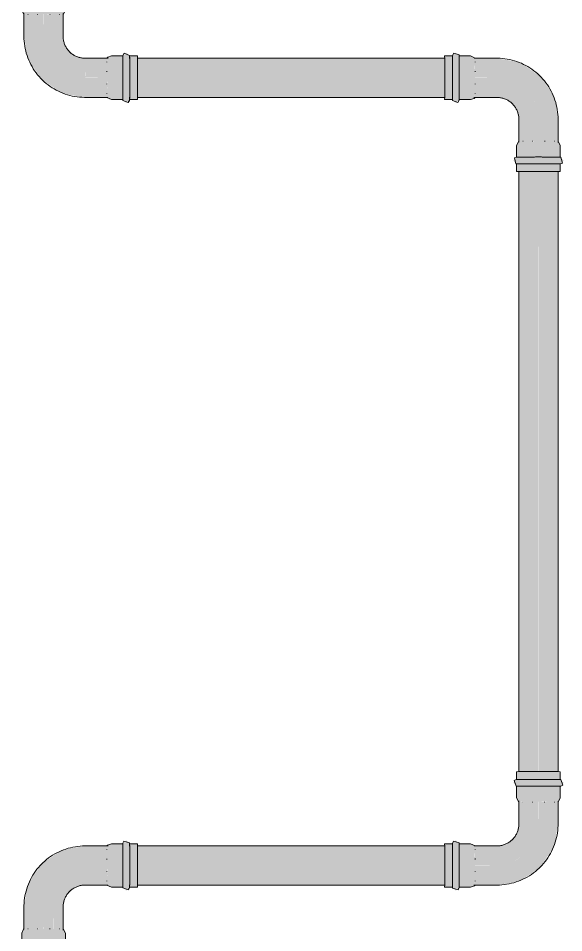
# Model space of a CAD drawing. Header units: inches. Extents: x -3385 to 41, y 7 to 1342.
# Drawn here: x -1841.22 to -1814.78, y 466.35 to 510.71 of the extents above; entities that cross this region are included whole.
import ezdxf

# ---------------------------------------------------------------- set-up
doc = ezdxf.new("R2010")
doc.units = ezdxf.units.IN
doc.header["$MEASUREMENT"] = 0
doc.layers.add('P-PIPE', color=3, linetype='Continuous', lineweight=9)

# ---------------------------------------------------------------- blocks, each defined once
blk = doc.blocks.new('Victaulic-VicPress316-Elbow 90-45deg Style P568_P571 - Standard-1197523-LOWER PARKING')
at = {"layer": 'P-PIPE'}
for points in [[(-1836.711, 468.555), (-1836.707, 469.946), (-1836.711, 470.673), (-1836.848, 470.616), (-1836.918, 470.556), (-1836.894, 470.531), (-1836.926, 470.363), (-1836.902, 470.265), (-1836.918, 469.957), (-1836.925, 469.9), (-1836.912, 469.783), (-1836.906, 469.546), (-1836.912, 469.243), (-1836.896, 469.134), (-1836.927, 468.842), (-1836.901, 468.723), (-1836.928, 468.665), (-1836.928, 468.664), (-1836.892, 468.648), (-1836.881, 468.624), (-1836.833, 468.584)], [(-1836.154, 468.555), (-1836.15, 469.947), (-1836.154, 470.673), (-1836.711, 470.673), (-1836.707, 469.291), (-1836.71, 468.555)], [(-1835.99, 468.391), (-1835.825, 468.555), (-1835.821, 469.946), (-1835.825, 470.673), (-1835.861, 470.729), (-1835.967, 470.815), (-1835.99, 470.838), (-1836.154, 470.673), (-1836.15, 469.291), (-1836.153, 468.554), (-1836.116, 468.503), (-1836.015, 468.416)], [(-1835.824, 468.555), (-1835.45, 468.555), (-1835.446, 469.946), (-1835.45, 470.673), (-1835.825, 470.673), (-1835.821, 469.291), (-1835.825, 468.555)], [(-1840.95, 467.599), (-1840.607, 467.602), (-1839.996, 467.603), (-1839.842, 468.374), (-1839.406, 469.028), (-1838.752, 469.465), (-1837.981, 469.618), (-1837.985, 470.564), (-1838.231, 470.515), (-1838.708, 470.447), (-1839.152, 470.319), (-1839.455, 470.137), (-1840, 469.75), (-1840.101, 469.666), (-1840.374, 469.258), (-1840.55, 469.023), (-1840.732, 468.706), (-1840.831, 468.325), (-1840.935, 467.675)], [(-1837.981, 469.618), (-1836.901, 469.63), (-1836.918, 469.957), (-1836.896, 470.102), (-1836.903, 470.161), (-1836.904, 470.293), (-1836.926, 470.395), (-1836.894, 470.534), (-1836.929, 470.564), (-1837.984, 470.551), (-1837.981, 469.783)], [(-1837.984, 468.664), (-1836.921, 468.676), (-1836.9, 468.729), (-1836.919, 468.895), (-1836.906, 468.95), (-1836.912, 469.243), (-1836.924, 469.34), (-1836.911, 469.47), (-1836.901, 469.618), (-1837.981, 469.618), (-1837.985, 468.664)], [(-1835.908, 468.473), (-1835.863, 468.5), (-1835.825, 468.555), (-1835.897, 468.484)], [(-1840.471, 466.517), (-1840.371, 466.534), (-1840.274, 466.546), (-1840.144, 466.533), (-1839.996, 466.523), (-1839.996, 467.603), (-1840.95, 467.599), (-1840.938, 466.536), (-1840.886, 466.517), (-1840.72, 466.539), (-1840.664, 466.526), (-1840.481, 466.518)], [(-1841.059, 466.325), (-1839.668, 466.33), (-1838.941, 466.327), (-1838.999, 466.465), (-1839.058, 466.533), (-1839.083, 466.51), (-1839.249, 466.546), (-1839.349, 466.522), (-1839.657, 466.54), (-1839.714, 466.547), (-1839.831, 466.534), (-1840.068, 466.528), (-1840.371, 466.534), (-1840.481, 466.518), (-1840.773, 466.546), (-1840.891, 466.518), (-1840.961, 466.52), (-1840.971, 466.505), (-1840.99, 466.495), (-1841.03, 466.447)], [(-1841.059, 465.44), (-1839.668, 465.444), (-1838.937, 465.443), (-1838.885, 465.478), (-1838.799, 465.582), (-1838.776, 465.604), (-1838.941, 465.769), (-1840.323, 465.773), (-1841.059, 465.769), (-1841.112, 465.734), (-1841.199, 465.629), (-1841.223, 465.604), (-1841.112, 465.493)], [(-1838.859, 465.687), (-1838.888, 465.731), (-1838.941, 465.769), (-1838.868, 465.696)]]:
    blk.add_hatch(color=256, dxfattribs=at).paths.add_polyline_path(points, flags=0)
h = blk.add_hatch(color=256, dxfattribs=at)
h.paths.add_polyline_path([(-1840.901, 467.846), (-1840.891, 467.903), (-1840.831, 468.325), (-1840.848, 468.213), (-1840.891, 467.913)], flags=0)
h.paths.add_polyline_path([(-1840.724, 468.734), (-1840.515, 469.078), (-1840.313, 469.349), (-1840.403, 469.234), (-1840.55, 469.024), (-1840.695, 468.783)], flags=0)
h = blk.add_hatch(color=256, dxfattribs=at)
h.paths.add_polyline_path([(-1839.05, 467.599), (-1838.907, 468.132), (-1838.509, 468.524), (-1837.984, 468.68), (-1837.981, 469.618), (-1838.752, 469.465), (-1839.408, 469.025), (-1839.842, 468.374), (-1839.996, 467.603), (-1839.064, 467.6)], flags=0)
h.paths.add_polyline_path([(-1839.671, 467.603), (-1839.671, 467.603), (-1839.693, 467.938)], flags=0)
h = blk.add_hatch(color=256, dxfattribs=at)
h.paths.add_polyline_path([(-1839.083, 466.51), (-1839.08, 466.511), (-1839.05, 466.545), (-1839.064, 467.6), (-1839.521, 467.602), (-1839.512, 466.517), (-1839.453, 466.524), (-1839.321, 466.524), (-1839.222, 466.545), (-1839.111, 466.517)], flags=0)
h.paths.add_polyline_path([(-1839.531, 466.516), (-1839.521, 466.516), (-1839.522, 467.603), (-1839.996, 467.603), (-1839.984, 466.524), (-1839.657, 466.54), (-1839.56, 466.517)], flags=0)
h = blk.add_hatch(color=256, dxfattribs=at)
h.paths.add_polyline_path([(-1841.059, 465.769), (-1840.854, 465.772), (-1840.854, 466.328), (-1841.059, 466.325), (-1841.059, 465.77)], flags=0)
h.paths.add_polyline_path([(-1838.941, 465.769), (-1838.941, 466.325), (-1840.323, 466.33), (-1840.854, 466.328), (-1840.854, 465.772), (-1839.01, 465.77)], flags=0)
h = blk.add_hatch(color=256, dxfattribs=at)
h.paths.add_polyline_path([(-1841.059, 465.064), (-1839.996, 465.069), (-1839.996, 465.444), (-1841.059, 465.44)], flags=0)
h.paths.add_polyline_path([(-1838.941, 465.064), (-1838.941, 465.44), (-1839.996, 465.444), (-1839.996, 465.069), (-1839.007, 465.065)], flags=0)
for p, q in [((-1836.711, 470.673), (-1836.904, 470.594)), ((-1836.154, 470.673), (-1836.711, 470.673)), ((-1835.45, 470.673), (-1835.825, 470.673)), ((-1836.864, 470.564), (-1837.985, 470.564)), ((-1836.904, 470.594), (-1836.929, 470.564)), ((-1837.985, 468.664), (-1836.88, 468.664)), ((-1836.711, 468.555), (-1836.929, 468.664)), ((-1836.711, 468.555), (-1836.154, 468.555)), ((-1835.825, 468.555), (-1835.45, 468.555)), ((-1840.95, 467.599), (-1840.95, 466.505)), ((-1839.05, 466.481), (-1839.05, 467.599)), ((-1841.059, 466.325), (-1840.979, 466.518)), ((-1841.059, 466.325), (-1841.059, 465.769)), ((-1840.979, 466.518), (-1840.95, 466.543)), ((-1838.941, 466.325), (-1839.05, 466.543)), ((-1838.941, 465.769), (-1838.941, 466.325)), ((-1841.059, 465.44), (-1841.059, 465.064)), ((-1838.941, 465.064), (-1838.941, 465.44))]:
    blk.add_line(p, q, dxfattribs=at)
at = {"layer": 'P-PIPE', "flags": 128}
for points in [[(-1836.156, 470.639), (-1836.155, 470.65), (-1836.155, 470.659), (-1836.155, 470.667), (-1836.155, 470.674), (-1836.154, 470.682), (-1836.152, 470.699), (-1836.106, 470.79)], [(-1835.874, 468.439), (-1835.826, 468.541), (-1835.825, 468.551), (-1835.825, 468.558), (-1835.825, 468.566), (-1835.825, 468.574), (-1835.824, 468.584), (-1835.824, 468.596), (-1835.824, 468.609), (-1835.824, 468.623), (-1835.824, 468.639), (-1835.824, 468.657), (-1835.823, 468.676), (-1835.823, 468.696), (-1835.823, 468.718), (-1835.823, 468.742), (-1835.823, 468.767), (-1835.823, 468.793), (-1835.822, 468.82), (-1835.822, 468.849), (-1835.822, 468.879), (-1835.822, 468.91), (-1835.822, 468.943), (-1835.822, 468.976), (-1835.822, 469.01), (-1835.822, 469.046), (-1835.822, 469.082), (-1835.822, 469.119), (-1835.821, 469.157), (-1835.821, 469.195), (-1835.821, 469.235), (-1835.821, 469.274), (-1835.821, 469.315), (-1835.821, 469.356), (-1835.821, 469.397), (-1835.821, 469.439), (-1835.821, 469.481), (-1835.821, 469.523), (-1835.821, 469.565), (-1835.821, 469.607), (-1835.821, 469.65), (-1835.821, 469.692), (-1835.821, 469.734), (-1835.821, 469.776), (-1835.821, 469.818), (-1835.821, 469.859), (-1835.821, 469.901), (-1835.821, 469.941), (-1835.821, 469.981), (-1835.821, 470.021), (-1835.821, 470.059), (-1835.821, 470.098), (-1835.822, 470.135), (-1835.822, 470.171), (-1835.822, 470.207), (-1835.822, 470.242), (-1835.822, 470.275), (-1835.822, 470.308), (-1835.822, 470.34), (-1835.822, 470.37), (-1835.822, 470.399), (-1835.823, 470.427), (-1835.823, 470.454), (-1835.823, 470.479), (-1835.823, 470.503), (-1835.823, 470.525), (-1835.823, 470.546), (-1835.823, 470.566), (-1835.824, 470.584), (-1835.824, 470.601), (-1835.824, 470.616), (-1835.824, 470.629), (-1835.824, 470.641), (-1835.824, 470.652), (-1835.825, 470.661), (-1835.825, 470.668), (-1835.825, 470.675), (-1835.826, 470.684), (-1835.83, 470.711), (-1836.106, 470.79)], [(-1837.985, 470.564), (-1838.103, 470.562), (-1838.222, 470.555), (-1838.34, 470.543), (-1838.457, 470.527), (-1838.574, 470.505), (-1838.689, 470.479), (-1838.804, 470.449), (-1838.917, 470.414), (-1839.029, 470.374), (-1839.139, 470.33), (-1839.248, 470.282), (-1839.354, 470.229), (-1839.458, 470.172), (-1839.56, 470.111), (-1839.659, 470.046), (-1839.755, 469.978), (-1839.849, 469.905), (-1839.94, 469.828), (-1840.027, 469.748), (-1840.082, 469.695)], [(-1840.082, 469.695), (-1840.164, 469.61), (-1840.243, 469.521), (-1840.318, 469.429), (-1840.389, 469.334), (-1840.457, 469.237), (-1840.52, 469.137), (-1840.58, 469.034), (-1840.635, 468.929), (-1840.686, 468.822), (-1840.733, 468.713), (-1840.775, 468.602), (-1840.813, 468.49), (-1840.846, 468.376), (-1840.875, 468.261), (-1840.899, 468.145), (-1840.919, 468.028), (-1840.933, 467.91), (-1840.944, 467.792), (-1840.949, 467.674), (-1840.95, 467.599)], [(-1838.738, 468.352), (-1838.707, 468.382), (-1838.675, 468.41), (-1838.643, 468.437), (-1838.608, 468.463), (-1838.573, 468.487), (-1838.537, 468.51), (-1838.501, 468.531), (-1838.463, 468.551), (-1838.425, 468.569), (-1838.385, 468.586), (-1838.346, 468.601), (-1838.305, 468.615), (-1838.264, 468.627), (-1838.223, 468.637), (-1838.181, 468.646), (-1838.139, 468.653), (-1838.097, 468.658), (-1838.055, 468.662), (-1838.012, 468.664), (-1837.985, 468.664)], [(-1835.874, 468.439), (-1836.153, 468.537), (-1836.154, 468.549), (-1836.155, 468.557), (-1836.155, 468.564), (-1836.155, 468.572), (-1836.155, 468.582), (-1836.156, 468.593)], [(-1839.05, 467.599), (-1839.049, 467.642), (-1839.046, 467.684), (-1839.042, 467.727), (-1839.036, 467.769), (-1839.029, 467.811), (-1839.019, 467.852), (-1839.008, 467.894), (-1838.996, 467.934), (-1838.982, 467.974), (-1838.966, 468.014), (-1838.948, 468.053), (-1838.929, 468.091), (-1838.909, 468.128), (-1838.887, 468.165), (-1838.864, 468.201), (-1838.839, 468.235), (-1838.813, 468.269), (-1838.785, 468.302), (-1838.757, 468.333), (-1838.738, 468.352)], [(-1838.824, 465.488), (-1838.922, 465.768), (-1838.935, 465.769), (-1838.942, 465.769), (-1838.949, 465.77), (-1838.958, 465.77), (-1838.967, 465.77), (-1838.978, 465.77), (-1838.991, 465.77), (-1839.005, 465.77), (-1839.021, 465.771), (-1839.038, 465.771), (-1839.057, 465.771), (-1839.077, 465.771), (-1839.099, 465.771), (-1839.122, 465.771), (-1839.147, 465.772), (-1839.173, 465.772), (-1839.2, 465.772), (-1839.228, 465.772), (-1839.258, 465.772), (-1839.289, 465.772), (-1839.321, 465.772), (-1839.354, 465.772), (-1839.388, 465.773), (-1839.423, 465.773), (-1839.46, 465.773), (-1839.496, 465.773), (-1839.534, 465.773), (-1839.573, 465.773), (-1839.612, 465.773), (-1839.651, 465.773), (-1839.692, 465.773), (-1839.733, 465.773), (-1839.774, 465.773), (-1839.815, 465.773), (-1839.857, 465.773), (-1839.899, 465.773), (-1839.942, 465.773), (-1839.984, 465.773), (-1840.026, 465.773), (-1840.069, 465.773), (-1840.111, 465.773), (-1840.153, 465.773), (-1840.195, 465.773), (-1840.236, 465.773), (-1840.277, 465.773), (-1840.318, 465.773), (-1840.358, 465.773), (-1840.398, 465.773), (-1840.437, 465.773), (-1840.475, 465.773), (-1840.513, 465.773), (-1840.549, 465.773), (-1840.585, 465.773), (-1840.62, 465.773), (-1840.654, 465.772), (-1840.687, 465.772), (-1840.718, 465.772), (-1840.749, 465.772), (-1840.778, 465.772), (-1840.807, 465.772), (-1840.834, 465.772), (-1840.859, 465.772), (-1840.883, 465.771), (-1840.906, 465.771), (-1840.927, 465.771), (-1840.947, 465.771), (-1840.966, 465.771), (-1840.983, 465.771), (-1840.998, 465.77), (-1841.012, 465.77), (-1841.024, 465.77), (-1841.035, 465.77), (-1841.044, 465.77), (-1841.052, 465.77), (-1841.059, 465.769), (-1841.067, 465.769), (-1841.085, 465.767), (-1841.175, 465.721)], [(-1841.015, 465.439), (-1841.026, 465.439), (-1841.037, 465.439), (-1841.046, 465.439), (-1841.054, 465.439), (-1841.061, 465.44), (-1841.069, 465.44), (-1841.097, 465.444), (-1841.175, 465.721)], [(-1838.824, 465.488), (-1838.926, 465.441), (-1838.936, 465.44), (-1838.943, 465.44), (-1838.951, 465.439), (-1838.959, 465.439), (-1838.969, 465.439), (-1838.981, 465.439)]]:
    blk.add_lwpolyline(points, dxfattribs=at)
at = {"layer": 'P-PIPE'}
for centre, major_axis, ratio, start_param, end_param in [((-1836.154, 469.614), (0, 1.059), 0.004164, 3.145759, 6.283185), ((-1835.825, 469.614), (0, 1.059), 0.004164, 3.145759, 6.283185), ((-1835.45, 469.614), (0, 1.059), 0.004164, 3.145759, 6.283185), ((-1836.929, 469.614), (0, 0.95), 0.004164, 5.632184, 5.659033), ((-1836.929, 469.614), (0, 0.95), 0.004164, 5.030715, 5.051448), ((-1836.929, 469.614), (0, 0.95), 0.004164, 4.381663, 4.402396), ((-1836.929, 469.614), (0, 0.95), 0.004164, 3.774078, 3.800927), ((-1840, 466.543), (0.95, 0), 0.004167, 2.48226, 2.50911), ((-1840, 466.543), (0.95, 0), 0.004167, 1.880791, 1.901525), ((-1840, 466.543), (0.95, 0), 0.004167, 1.231739, 1.252473), ((-1840, 466.543), (0.95, 0), 0.004167, 0.624154, 0.651004), ((-1840, 465.769), (1.059, 0), 0.004167, 0, 3.137428), ((-1840, 465.44), (1.059, 0), 0.004167, 0, 3.137428), ((-1840, 465.064), (1.059, 0), 0.004167, 0, 3.137428), ((-1840, 465.064), (1.059, 0), 0.004167, 3.141593, 3.482226), ((-1840, 465.064), (1.059, 0), 0.004167, 5.944684, 6.041347)]:
    blk.add_ellipse(centre, major_axis=major_axis, ratio=ratio, start_param=start_param, end_param=end_param, dxfattribs=at)
blk = doc.blocks.new('Victaulic-VicPress316-Elbow 90-45deg Style P568_P571 - Standard-V17-LOWER PARKING')
at = {"layer": 'P-PIPE'}
for points in [[(-1817.059, 473.46), (-1815.667, 473.464), (-1814.939, 473.461), (-1814.885, 473.498), (-1814.799, 473.602), (-1814.776, 473.624), (-1814.941, 473.789), (-1816.323, 473.793), (-1817.059, 473.789), (-1817.112, 473.754), (-1817.199, 473.649), (-1817.223, 473.624), (-1817.112, 473.513)], [(-1814.859, 473.707), (-1814.888, 473.751), (-1814.941, 473.789), (-1814.868, 473.716)], [(-1814.941, 472.903), (-1814.941, 473.46), (-1816.323, 473.464), (-1817.059, 473.46), (-1817.059, 472.903), (-1815.668, 472.908), (-1814.979, 472.904)], [(-1815.05, 472.685), (-1815.032, 472.723), (-1815.01, 472.733), (-1814.97, 472.782), (-1814.941, 472.903), (-1816.323, 472.908), (-1817.059, 472.903), (-1816.983, 472.725), (-1816.949, 472.688), (-1816.915, 472.721), (-1816.744, 472.688), (-1816.645, 472.712), (-1816.335, 472.696), (-1816.278, 472.689), (-1816.161, 472.702), (-1815.924, 472.708), (-1815.62, 472.702), (-1815.512, 472.718), (-1815.223, 472.688), (-1815.106, 472.713), (-1815.051, 472.687)], [(-1816.95, 471.63), (-1816.608, 471.633), (-1815.996, 471.634), (-1816.008, 472.713), (-1816.335, 472.696), (-1816.481, 472.719), (-1816.589, 472.712), (-1816.673, 472.711), (-1816.773, 472.688), (-1816.919, 472.719), (-1816.95, 472.685), (-1816.95, 471.63)], [(-1815.05, 471.63), (-1815.058, 472.692), (-1815.111, 472.714), (-1815.274, 472.695), (-1815.33, 472.709), (-1815.62, 472.702), (-1815.718, 472.69), (-1815.847, 472.703), (-1815.996, 472.713), (-1815.996, 471.634), (-1815.051, 471.63)], [(-1818.015, 468.664), (-1817.745, 468.718), (-1817.29, 468.783), (-1816.844, 468.912), (-1816.493, 469.13), (-1815.998, 469.48), (-1815.909, 469.547), (-1815.628, 469.967), (-1815.445, 470.211), (-1815.268, 470.525), (-1815.167, 470.906), (-1815.064, 471.63), (-1815.996, 471.634), (-1816.149, 470.862), (-1816.586, 470.209), (-1817.24, 469.772), (-1818.011, 469.618), (-1818.014, 468.68)], [(-1818.011, 469.618), (-1817.24, 469.772), (-1816.584, 470.212), (-1816.149, 470.862), (-1815.996, 471.634), (-1816.95, 471.63), (-1817.093, 471.097), (-1817.486, 470.706), (-1818.014, 470.551), (-1818.011, 469.768)], [(-1820.01, 468.391), (-1819.845, 468.555), (-1819.841, 469.947), (-1819.845, 470.673), (-1819.881, 470.729), (-1819.987, 470.815), (-1820.01, 470.838), (-1820.174, 470.673), (-1820.17, 469.291), (-1820.172, 468.552), (-1820.136, 468.503), (-1820.034, 468.416)], [(-1819.845, 468.555), (-1819.289, 468.555), (-1819.285, 469.947), (-1819.289, 470.673), (-1819.845, 470.673), (-1819.841, 469.289), (-1819.844, 468.63)], [(-1819.289, 468.555), (-1819.119, 468.624), (-1819.073, 468.666), (-1819.104, 468.699), (-1819.068, 468.869), (-1819.092, 468.97), (-1819.074, 469.28), (-1819.067, 469.336), (-1819.08, 469.453), (-1819.086, 469.69), (-1819.08, 469.994), (-1819.097, 470.102), (-1819.069, 470.392), (-1819.096, 470.508), (-1819.095, 470.576), (-1819.119, 470.605), (-1819.167, 470.645), (-1819.289, 470.673), (-1819.285, 469.291), (-1819.288, 468.581)], [(-1818.678, 469.618), (-1818.011, 469.618), (-1818.015, 470.564), (-1819.077, 470.556), (-1819.097, 470.503), (-1819.075, 470.34), (-1819.088, 470.284), (-1819.08, 469.994), (-1819.068, 469.897), (-1819.081, 469.767), (-1819.091, 469.618)], [(-1818.015, 468.664), (-1818.012, 469.007), (-1818.011, 469.618), (-1819.09, 469.606), (-1819.074, 469.28), (-1819.097, 469.134), (-1819.09, 469.075), (-1819.091, 468.941), (-1819.069, 468.842), (-1819.103, 468.696), (-1819.07, 468.664), (-1818.678, 468.664)], [(-1819.928, 468.473), (-1819.883, 468.5), (-1819.845, 468.555), (-1819.917, 468.484)], [(-1817.768, 468.713), (-1817.278, 468.785), (-1817.305, 468.781), (-1817.745, 468.718)]]:
    blk.add_hatch(color=256, dxfattribs=at).paths.add_polyline_path(points, flags=0)
h = blk.add_hatch(color=256, dxfattribs=at)
h.paths.add_polyline_path([(-1815.669, 473.793), (-1814.941, 473.79), (-1814.941, 474.164), (-1815.669, 474.169), (-1815.669, 473.876)], flags=0)
h.paths.add_polyline_path([(-1817.059, 473.789), (-1815.669, 473.793), (-1815.669, 474.169), (-1817.059, 474.164), (-1817.059, 473.79)], flags=0)
h = blk.add_hatch(color=256, dxfattribs=at)
h.paths.add_polyline_path([(-1820.55, 468.555), (-1820.174, 468.555), (-1820.172, 469.291), (-1820.546, 469.291), (-1820.549, 468.623)], flags=0)
h.paths.add_polyline_path([(-1820.17, 469.291), (-1820.174, 470.673), (-1820.55, 470.673), (-1820.546, 469.291)], flags=0)
for p, q in [((-1817.059, 474.164), (-1817.059, 473.789)), ((-1814.941, 473.789), (-1814.941, 474.164)), ((-1817.059, 473.46), (-1817.059, 472.903)), ((-1814.941, 472.903), (-1814.941, 473.46)), ((-1817.059, 472.903), (-1816.95, 472.685)), ((-1814.941, 472.903), (-1815.021, 472.711)), ((-1816.95, 472.752), (-1816.95, 471.63)), ((-1815.05, 471.63), (-1815.05, 472.735)), ((-1815.021, 472.711), (-1815.05, 472.685)), ((-1820.174, 470.673), (-1820.55, 470.673)), ((-1819.289, 470.673), (-1819.845, 470.673)), ((-1819.289, 470.673), (-1819.071, 470.564)), ((-1818.015, 470.564), (-1819.118, 470.564)), ((-1820.55, 468.555), (-1820.174, 468.555)), ((-1819.845, 468.555), (-1819.289, 468.555)), ((-1819.289, 468.555), (-1819.096, 468.635)), ((-1819.133, 468.664), (-1818.015, 468.664)), ((-1819.096, 468.635), (-1819.071, 468.664))]:
    blk.add_line(p, q, dxfattribs=at)
at = {"layer": 'P-PIPE', "flags": 128}
for points in [[(-1814.825, 473.508), (-1814.923, 473.788), (-1814.935, 473.789), (-1814.942, 473.789), (-1814.949, 473.79), (-1814.958, 473.79), (-1814.967, 473.79), (-1814.979, 473.79), (-1814.991, 473.79), (-1815.005, 473.79), (-1815.021, 473.791), (-1815.038, 473.791), (-1815.057, 473.791), (-1815.078, 473.791), (-1815.099, 473.791), (-1815.122, 473.791), (-1815.147, 473.792), (-1815.173, 473.792), (-1815.2, 473.792), (-1815.229, 473.792), (-1815.258, 473.792), (-1815.289, 473.792), (-1815.321, 473.792), (-1815.354, 473.792), (-1815.388, 473.792), (-1815.424, 473.793), (-1815.46, 473.793), (-1815.497, 473.793), (-1815.534, 473.793), (-1815.573, 473.793), (-1815.612, 473.793), (-1815.652, 473.793), (-1815.692, 473.793), (-1815.733, 473.793), (-1815.774, 473.793), (-1815.815, 473.793), (-1815.857, 473.793), (-1815.899, 473.793), (-1815.942, 473.793), (-1815.984, 473.793), (-1816.026, 473.793), (-1816.069, 473.793), (-1816.111, 473.793), (-1816.153, 473.793), (-1816.195, 473.793), (-1816.236, 473.793), (-1816.278, 473.793), (-1816.318, 473.793), (-1816.358, 473.793), (-1816.398, 473.793), (-1816.437, 473.793), (-1816.475, 473.793), (-1816.513, 473.793), (-1816.549, 473.793), (-1816.585, 473.793), (-1816.62, 473.792), (-1816.654, 473.792), (-1816.687, 473.792), (-1816.719, 473.792), (-1816.749, 473.792), (-1816.779, 473.792), (-1816.807, 473.792), (-1816.834, 473.792), (-1816.859, 473.791), (-1816.883, 473.791), (-1816.906, 473.791), (-1816.928, 473.791), (-1816.947, 473.791), (-1816.966, 473.791), (-1816.983, 473.791), (-1816.998, 473.79), (-1817.012, 473.79), (-1817.024, 473.79), (-1817.035, 473.79), (-1817.044, 473.79), (-1817.052, 473.789), (-1817.059, 473.789), (-1817.067, 473.789), (-1817.085, 473.787), (-1817.175, 473.741)], [(-1817.175, 473.741), (-1817.077, 473.461), (-1817.065, 473.46), (-1817.058, 473.459), (-1817.05, 473.459), (-1817.042, 473.459), (-1817.032, 473.459), (-1817.021, 473.459)], [(-1814.976, 473.459), (-1814.965, 473.459), (-1814.956, 473.459), (-1814.947, 473.459), (-1814.94, 473.46), (-1814.933, 473.46), (-1814.915, 473.462), (-1814.825, 473.508)], [(-1816.95, 471.63), (-1816.951, 471.587), (-1816.953, 471.545), (-1816.958, 471.502), (-1816.964, 471.46), (-1816.971, 471.418), (-1816.98, 471.376), (-1816.991, 471.335), (-1817.004, 471.295), (-1817.018, 471.254), (-1817.034, 471.215), (-1817.051, 471.176), (-1817.07, 471.138), (-1817.091, 471.1), (-1817.113, 471.064), (-1817.136, 471.028), (-1817.161, 470.993), (-1817.187, 470.96), (-1817.214, 470.927), (-1817.243, 470.896), (-1817.262, 470.877)], [(-1815.918, 469.534), (-1815.836, 469.619), (-1815.757, 469.708), (-1815.682, 469.8), (-1815.611, 469.894), (-1815.543, 469.992), (-1815.48, 470.092), (-1815.42, 470.195), (-1815.365, 470.3), (-1815.314, 470.407), (-1815.267, 470.516), (-1815.225, 470.627), (-1815.187, 470.739), (-1815.153, 470.853), (-1815.125, 470.968), (-1815.101, 471.084), (-1815.081, 471.201), (-1815.066, 471.319), (-1815.056, 471.437), (-1815.051, 471.555), (-1815.05, 471.63)], [(-1820.126, 470.79), (-1820.174, 470.688), (-1820.175, 470.678), (-1820.175, 470.671), (-1820.175, 470.663), (-1820.175, 470.655), (-1820.175, 470.645), (-1820.176, 470.633)], [(-1819.893, 468.439), (-1819.846, 468.541), (-1819.845, 468.551), (-1819.845, 468.558), (-1819.845, 468.566), (-1819.844, 468.574), (-1819.844, 468.584), (-1819.844, 468.596), (-1819.844, 468.609), (-1819.844, 468.623), (-1819.844, 468.639), (-1819.843, 468.657), (-1819.843, 468.676), (-1819.843, 468.696), (-1819.843, 468.718), (-1819.843, 468.742), (-1819.843, 468.767), (-1819.843, 468.793), (-1819.842, 468.82), (-1819.842, 468.849), (-1819.842, 468.879), (-1819.842, 468.91), (-1819.842, 468.943), (-1819.842, 468.976), (-1819.842, 469.01), (-1819.842, 469.046), (-1819.842, 469.082), (-1819.841, 469.119), (-1819.841, 469.157), (-1819.841, 469.195), (-1819.841, 469.235), (-1819.841, 469.274), (-1819.841, 469.315), (-1819.841, 469.356), (-1819.841, 469.397), (-1819.841, 469.439), (-1819.841, 469.481), (-1819.841, 469.523), (-1819.841, 469.565), (-1819.841, 469.607), (-1819.841, 469.65), (-1819.841, 469.692), (-1819.841, 469.734), (-1819.841, 469.776), (-1819.841, 469.818), (-1819.841, 469.859), (-1819.841, 469.901), (-1819.841, 469.941), (-1819.841, 469.981), (-1819.841, 470.021), (-1819.841, 470.059), (-1819.841, 470.098), (-1819.841, 470.135), (-1819.842, 470.171), (-1819.842, 470.207), (-1819.842, 470.242), (-1819.842, 470.275), (-1819.842, 470.308), (-1819.842, 470.34), (-1819.842, 470.37), (-1819.842, 470.399), (-1819.843, 470.427), (-1819.843, 470.454), (-1819.843, 470.479), (-1819.843, 470.503), (-1819.843, 470.525), (-1819.843, 470.546), (-1819.843, 470.566), (-1819.844, 470.584), (-1819.844, 470.601), (-1819.844, 470.616), (-1819.844, 470.629), (-1819.844, 470.641), (-1819.844, 470.652), (-1819.845, 470.661), (-1819.845, 470.668), (-1819.845, 470.675), (-1819.846, 470.684), (-1819.85, 470.711), (-1820.126, 470.79)], [(-1817.262, 470.877), (-1817.292, 470.847), (-1817.324, 470.819), (-1817.357, 470.792), (-1817.391, 470.766), (-1817.426, 470.742), (-1817.462, 470.719), (-1817.499, 470.698), (-1817.537, 470.678), (-1817.575, 470.659), (-1817.614, 470.643), (-1817.654, 470.627), (-1817.695, 470.614), (-1817.735, 470.602), (-1817.777, 470.591), (-1817.818, 470.583), (-1817.86, 470.576), (-1817.903, 470.57), (-1817.945, 470.567), (-1817.988, 470.565), (-1818.015, 470.564)], [(-1818.015, 468.664), (-1817.897, 468.667), (-1817.778, 468.674), (-1817.66, 468.686), (-1817.543, 468.702), (-1817.426, 468.724), (-1817.31, 468.749), (-1817.196, 468.78), (-1817.082, 468.815), (-1816.971, 468.854), (-1816.86, 468.898), (-1816.752, 468.947), (-1816.646, 469), (-1816.542, 469.056), (-1816.44, 469.117), (-1816.341, 469.182), (-1816.244, 469.251), (-1816.151, 469.324), (-1816.06, 469.4), (-1815.972, 469.48), (-1815.918, 469.534)], [(-1820.176, 468.6), (-1820.175, 468.588), (-1820.175, 468.577), (-1820.175, 468.568), (-1820.175, 468.56), (-1820.175, 468.553), (-1820.174, 468.545), (-1820.17, 468.517), (-1819.893, 468.439)]]:
    blk.add_lwpolyline(points, dxfattribs=at)
at = {"layer": 'P-PIPE'}
for centre, major_axis, ratio, start_param, end_param in [((-1816, 474.164), (1.059, 0), 0.004167, 0, 3.137428), ((-1816, 473.789), (1.059, 0), 0.004167, 0, 3.137428), ((-1816, 473.46), (1.059, 0), 0.004167, 0, 3.137428), ((-1816, 472.685), (0.95, 0), 0.004167, 2.48226, 2.50911), ((-1816, 472.685), (0.95, 0), 0.004167, 1.880791, 1.901525), ((-1816, 472.685), (0.95, 0), 0.004167, 1.231739, 1.252473), ((-1816, 472.685), (0.95, 0), 0.004167, 0.624154, 0.651004), ((-1820.55, 469.614), (0, 1.059), 0.004164, 0.004167, 0.338476), ((-1820.55, 469.614), (0, 1.059), 0.004164, 3.145759, 6.283185), ((-1820.174, 469.614), (0, 1.059), 0.004164, 3.145759, 6.283185), ((-1819.845, 469.614), (0, 1.059), 0.004164, 3.145759, 6.283185), ((-1819.071, 469.614), (0, 0.95), 0.004164, 5.632184, 5.659033), ((-1819.071, 469.614), (0, 0.95), 0.004164, 5.030715, 5.070031), ((-1819.071, 469.614), (0, 0.95), 0.004164, 4.381663, 4.402396), ((-1819.071, 469.614), (0, 0.95), 0.004164, 3.774078, 3.800927), ((-1820.55, 469.614), (0, 1.059), 0.004164, 2.800859, 2.899607)]:
    blk.add_ellipse(centre, major_axis=major_axis, ratio=ratio, start_param=start_param, end_param=end_param, dxfattribs=at)
blk = doc.blocks.new('Victaulic-VicPress316-Elbow 90-45deg Style P568_P571 - Standard-1197578-LOWER PARKING')
at = {"layer": 'P-PIPE'}
for points in [[(-1838.941, 511.998), (-1838.941, 512.374), (-1840.322, 512.378), (-1841.059, 512.374), (-1841.059, 511.998), (-1839.667, 512.002), (-1839.01, 511.999)], [(-1839.05, 510.895), (-1839.032, 510.932), (-1839.01, 510.943), (-1838.97, 510.991), (-1838.941, 511.113), (-1840.322, 511.117), (-1841.059, 511.113), (-1841.033, 511.042), (-1841.03, 510.991), (-1840.949, 510.897), (-1840.915, 510.93), (-1840.743, 510.898), (-1840.644, 510.922), (-1840.334, 510.905), (-1840.277, 510.898), (-1840.16, 510.912), (-1839.923, 510.918), (-1839.619, 510.911), (-1839.511, 510.927), (-1839.222, 510.897), (-1839.106, 510.922), (-1839.051, 510.896)], [(-1840.95, 509.839), (-1840.588, 509.842), (-1839.995, 509.843), (-1840.007, 510.922), (-1840.334, 510.905), (-1840.48, 510.928), (-1840.588, 510.921), (-1840.672, 510.92), (-1840.773, 510.897), (-1840.918, 510.929), (-1840.95, 510.895)], [(-1839.05, 509.839), (-1839.064, 510.905), (-1839.111, 510.924), (-1839.274, 510.904), (-1839.329, 510.918), (-1839.619, 510.911), (-1839.716, 510.899), (-1839.846, 510.912), (-1839.995, 510.923), (-1839.995, 509.843), (-1839.051, 509.839)], [(-1837.985, 506.874), (-1837.981, 507.098), (-1837.98, 507.828), (-1838.751, 507.981), (-1839.405, 508.418), (-1839.841, 509.072), (-1839.995, 509.843), (-1840.95, 509.839), (-1840.895, 509.56), (-1840.831, 509.115), (-1840.705, 508.672), (-1840.521, 508.369), (-1840.221, 507.951), (-1840.052, 507.722), (-1839.628, 507.439), (-1839.407, 507.273), (-1839.12, 507.099), (-1838.708, 506.993), (-1838.061, 506.889)], [(-1837.98, 507.828), (-1837.99, 508.775), (-1838.517, 508.916), (-1838.91, 509.315), (-1839.064, 509.84), (-1839.995, 509.843), (-1839.841, 509.072), (-1839.401, 508.416), (-1838.751, 507.981), (-1837.98, 507.828)], [(-1836.711, 506.765), (-1836.706, 507.828), (-1836.711, 508.883), (-1836.881, 508.814), (-1836.918, 508.765), (-1836.893, 508.741), (-1836.925, 508.572), (-1836.901, 508.474), (-1836.917, 508.166), (-1836.924, 508.109), (-1836.911, 507.992), (-1836.906, 507.741), (-1836.911, 507.452), (-1836.895, 507.343), (-1836.926, 507.051), (-1836.901, 506.932), (-1836.928, 506.875), (-1836.928, 506.873), (-1836.892, 506.858), (-1836.881, 506.833), (-1836.833, 506.793)], [(-1836.155, 506.765), (-1836.149, 507.829), (-1836.155, 508.883), (-1836.711, 508.883), (-1836.706, 507.741), (-1836.709, 506.765)], [(-1835.99, 506.6), (-1835.826, 506.765), (-1835.82, 507.828), (-1835.826, 508.883), (-1835.86, 508.938), (-1835.967, 509.024), (-1835.99, 509.047), (-1836.155, 508.883), (-1836.149, 507.741), (-1836.151, 506.76), (-1836.116, 506.712), (-1836.015, 506.625)], [(-1836.9, 507.828), (-1836.917, 508.166), (-1836.895, 508.311), (-1836.902, 508.37), (-1836.903, 508.502), (-1836.925, 508.605), (-1836.894, 508.743), (-1836.929, 508.774), (-1837.984, 508.76), (-1837.98, 507.904), (-1837.98, 507.828), (-1836.904, 507.828)], [(-1835.908, 506.682), (-1835.864, 506.709), (-1835.826, 506.765), (-1835.896, 506.694)]]:
    blk.add_hatch(color=256, dxfattribs=at).paths.add_polyline_path(points, flags=0)
h = blk.add_hatch(color=256, dxfattribs=at)
h.paths.add_polyline_path([(-1838.941, 511.669), (-1838.885, 511.707), (-1838.799, 511.811), (-1838.777, 511.834), (-1838.941, 511.998), (-1840.322, 512.002), (-1840.324, 512.002), (-1841.059, 511.998), (-1841.111, 511.963), (-1841.199, 511.859), (-1841.223, 511.834), (-1841.059, 511.669), (-1839.665, 511.673), (-1839.008, 511.67)], flags=0)
h.paths.add_polyline_path([(-1840.322, 511.789), (-1840.322, 511.789), (-1840.031, 511.833)], flags=0)
h = blk.add_hatch(color=256, dxfattribs=at)
h.paths.add_polyline_path([(-1841.059, 511.669), (-1841.126, 511.723), (-1841.115, 511.704), (-1841.061, 511.67)], flags=0)
h.paths.add_polyline_path([(-1838.859, 511.916), (-1838.889, 511.96), (-1838.941, 511.998), (-1838.868, 511.925)], flags=0)
h = blk.add_hatch(color=256, dxfattribs=at)
h.paths.add_polyline_path([(-1840.322, 511.673), (-1841.059, 511.669), (-1841.059, 511.113), (-1840.322, 511.117), (-1840.322, 511.673)], flags=0)
h.paths.add_polyline_path([(-1838.941, 511.113), (-1838.941, 511.669), (-1840.322, 511.673), (-1840.322, 511.117), (-1838.979, 511.113)], flags=0)
h = blk.add_hatch(color=256, dxfattribs=at)
h.paths.add_polyline_path([(-1838.227, 506.922), (-1838.287, 506.932), (-1838.708, 506.993), (-1838.594, 506.974), (-1838.3, 506.932)], flags=0)
h.paths.add_polyline_path([(-1839.12, 507.099), (-1839.536, 507.367), (-1839.727, 507.505), (-1839.601, 507.405), (-1839.412, 507.273), (-1839.164, 507.126)], flags=0)
h.paths.add_polyline_path([(-1840.724, 508.704), (-1840.848, 509.237), (-1840.827, 509.091), (-1840.755, 508.819)], flags=0)
h.paths.add_polyline_path([(-1840.457, 508.283), (-1840.555, 508.425), (-1840.52, 508.362)], flags=0)
h = blk.add_hatch(color=256, dxfattribs=at)
h.paths.add_polyline_path([(-1835.445, 508.155), (-1835.45, 508.883), (-1835.826, 508.883), (-1835.82, 508.155), (-1835.698, 508.155)], flags=0)
h.paths.add_polyline_path([(-1835.45, 506.765), (-1835.445, 507.828), (-1835.445, 508.155), (-1835.82, 508.155), (-1835.822, 506.765)], flags=0)
h = blk.add_hatch(color=256, dxfattribs=at)
h.paths.add_polyline_path([(-1836.929, 506.874), (-1836.906, 506.909), (-1836.906, 506.973), (-1836.919, 507.104), (-1836.905, 507.159), (-1836.911, 507.452), (-1836.923, 507.55), (-1836.91, 507.679), (-1836.9, 507.828), (-1837.98, 507.816), (-1837.985, 506.874)], flags=0)
h.paths.add_polyline_path([(-1837.983, 506.889), (-1837.984, 506.889), (-1836.928, 506.905)], flags=0)
for p, q in [((-1841.059, 512.374), (-1841.059, 511.998)), ((-1838.941, 511.998), (-1838.941, 512.374)), ((-1841.059, 511.669), (-1841.059, 511.113)), ((-1838.941, 511.113), (-1838.941, 511.669)), ((-1841.059, 511.113), (-1840.95, 510.895)), ((-1838.941, 511.113), (-1839.048, 510.896)), ((-1840.95, 510.961), (-1840.95, 509.839)), ((-1839.05, 509.839), (-1839.05, 510.944)), ((-1839.048, 510.896), (-1839.05, 510.895)), ((-1836.877, 508.826), (-1836.929, 508.774)), ((-1836.711, 508.883), (-1836.877, 508.826)), ((-1836.155, 508.883), (-1836.711, 508.883)), ((-1835.45, 508.883), (-1835.826, 508.883)), ((-1836.864, 508.774), (-1837.985, 508.774)), ((-1837.985, 506.874), (-1836.88, 506.874)), ((-1836.711, 506.765), (-1836.929, 506.874)), ((-1836.711, 506.765), (-1836.155, 506.765)), ((-1835.826, 506.765), (-1835.45, 506.765))]:
    blk.add_line(p, q, dxfattribs=at)
at = {"layer": 'P-PIPE', "flags": 128}
for points in [[(-1838.841, 511.703), (-1838.922, 511.997), (-1838.935, 511.998), (-1838.942, 511.999), (-1838.949, 511.999), (-1838.958, 511.999), (-1838.967, 511.999), (-1838.978, 511.999), (-1838.991, 511.999), (-1839.005, 512), (-1839.021, 512), (-1839.038, 512), (-1839.057, 512), (-1839.077, 512), (-1839.099, 512), (-1839.122, 512.001), (-1839.146, 512.001), (-1839.172, 512.001), (-1839.199, 512.001), (-1839.228, 512.001), (-1839.257, 512.001), (-1839.288, 512.001), (-1839.32, 512.002), (-1839.353, 512.002), (-1839.387, 512.002), (-1839.423, 512.002), (-1839.459, 512.002), (-1839.495, 512.002), (-1839.533, 512.002), (-1839.572, 512.002), (-1839.611, 512.002), (-1839.65, 512.002), (-1839.691, 512.002), (-1839.731, 512.002), (-1839.773, 512.002), (-1839.814, 512.002), (-1839.856, 512.002), (-1839.898, 512.003), (-1839.94, 512.003), (-1839.983, 512.003), (-1840.025, 512.003), (-1840.068, 512.003), (-1840.11, 512.003), (-1840.152, 512.002), (-1840.194, 512.002), (-1840.235, 512.002), (-1840.276, 512.002), (-1840.317, 512.002), (-1840.357, 512.002), (-1840.397, 512.002), (-1840.436, 512.002), (-1840.474, 512.002), (-1840.512, 512.002), (-1840.548, 512.002), (-1840.584, 512.002), (-1840.619, 512.002), (-1840.653, 512.002), (-1840.686, 512.001), (-1840.718, 512.001), (-1840.748, 512.001), (-1840.778, 512.001), (-1840.806, 512.001), (-1840.833, 512.001), (-1840.859, 512.001), (-1840.883, 512.001), (-1840.906, 512), (-1840.927, 512), (-1840.947, 512), (-1840.965, 512), (-1840.982, 512), (-1840.998, 512), (-1841.012, 511.999), (-1841.024, 511.999), (-1841.035, 511.999), (-1841.044, 511.999), (-1841.052, 511.999), (-1841.059, 511.998), (-1841.067, 511.998), (-1841.084, 511.996), (-1841.159, 511.964)], [(-1841.159, 511.964), (-1841.078, 511.67), (-1841.065, 511.669), (-1841.058, 511.669), (-1841.051, 511.669), (-1841.043, 511.668), (-1841.033, 511.668), (-1841.022, 511.668)], [(-1838.976, 511.668), (-1838.965, 511.668), (-1838.956, 511.668), (-1838.948, 511.669), (-1838.941, 511.669), (-1838.933, 511.669), (-1838.916, 511.671), (-1838.841, 511.703)], [(-1840.95, 509.839), (-1840.948, 509.72), (-1840.941, 509.602), (-1840.929, 509.484), (-1840.912, 509.366), (-1840.891, 509.25), (-1840.865, 509.134), (-1840.835, 509.019), (-1840.799, 508.906), (-1840.76, 508.794), (-1840.716, 508.684), (-1840.668, 508.576), (-1840.615, 508.47), (-1840.558, 508.366), (-1840.497, 508.264), (-1840.432, 508.165), (-1840.363, 508.068), (-1840.29, 507.974), (-1840.214, 507.884), (-1840.134, 507.796), (-1840.051, 507.712), (-1839.964, 507.631), (-1839.874, 507.553), (-1839.781, 507.48), (-1839.685, 507.41), (-1839.587, 507.344), (-1839.486, 507.282), (-1839.382, 507.224), (-1839.277, 507.17), (-1839.169, 507.12), (-1839.059, 507.075), (-1838.948, 507.034), (-1838.835, 506.998), (-1838.721, 506.966), (-1838.605, 506.939), (-1838.489, 506.917), (-1838.372, 506.899), (-1838.254, 506.886), (-1838.135, 506.877), (-1838.017, 506.874), (-1837.985, 506.874)], [(-1837.985, 508.774), (-1838.027, 508.774), (-1838.07, 508.777), (-1838.112, 508.781), (-1838.154, 508.787), (-1838.196, 508.795), (-1838.238, 508.804), (-1838.279, 508.815), (-1838.32, 508.828), (-1838.36, 508.842), (-1838.4, 508.858), (-1838.438, 508.875), (-1838.477, 508.894), (-1838.514, 508.914), (-1838.551, 508.936), (-1838.586, 508.96), (-1838.621, 508.984), (-1838.655, 509.011), (-1838.687, 509.038), (-1838.719, 509.067), (-1838.749, 509.097), (-1838.778, 509.128), (-1838.806, 509.16), (-1838.832, 509.194), (-1838.857, 509.228), (-1838.881, 509.263), (-1838.903, 509.3), (-1838.924, 509.337), (-1838.944, 509.375), (-1838.961, 509.413), (-1838.978, 509.453), (-1838.992, 509.493), (-1839.005, 509.533), (-1839.017, 509.575), (-1839.026, 509.616), (-1839.035, 509.658), (-1839.041, 509.7), (-1839.046, 509.742), (-1839.049, 509.785), (-1839.05, 509.827), (-1839.05, 509.839)], [(-1836.09, 509.013), (-1836.154, 508.902), (-1836.155, 508.889), (-1836.155, 508.882), (-1836.155, 508.874), (-1836.156, 508.865), (-1836.156, 508.855), (-1836.156, 508.843)], [(-1836.09, 509.013), (-1835.827, 508.907), (-1835.826, 508.891), (-1835.825, 508.883), (-1835.825, 508.875), (-1835.824, 508.867), (-1835.824, 508.857), (-1835.824, 508.846), (-1835.824, 508.833), (-1835.824, 508.819), (-1835.823, 508.803), (-1835.823, 508.785), (-1835.823, 508.767), (-1835.823, 508.746), (-1835.823, 508.725), (-1835.822, 508.701), (-1835.822, 508.677), (-1835.822, 508.651), (-1835.822, 508.624), (-1835.822, 508.595), (-1835.821, 508.565), (-1835.821, 508.534), (-1835.821, 508.502), (-1835.821, 508.469), (-1835.821, 508.435), (-1835.821, 508.4), (-1835.821, 508.364), (-1835.82, 508.327), (-1835.82, 508.289), (-1835.82, 508.251), (-1835.82, 508.212), (-1835.82, 508.172), (-1835.82, 508.132), (-1835.82, 508.091), (-1835.82, 508.05), (-1835.82, 508.008), (-1835.82, 507.966), (-1835.82, 507.924), (-1835.82, 507.882), (-1835.82, 507.839), (-1835.82, 507.797), (-1835.82, 507.755), (-1835.82, 507.712), (-1835.82, 507.67), (-1835.82, 507.629), (-1835.82, 507.587), (-1835.82, 507.546), (-1835.82, 507.505), (-1835.82, 507.465), (-1835.82, 507.425), (-1835.82, 507.386), (-1835.82, 507.348), (-1835.821, 507.311), (-1835.821, 507.274), (-1835.821, 507.238), (-1835.821, 507.203), (-1835.821, 507.169), (-1835.821, 507.137), (-1835.821, 507.105), (-1835.822, 507.074), (-1835.822, 507.045), (-1835.822, 507.016), (-1835.822, 506.99), (-1835.822, 506.964), (-1835.822, 506.94), (-1835.823, 506.917), (-1835.823, 506.896), (-1835.823, 506.876), (-1835.823, 506.857), (-1835.823, 506.84), (-1835.824, 506.825), (-1835.824, 506.811), (-1835.824, 506.798), (-1835.824, 506.788), (-1835.825, 506.778), (-1835.825, 506.77), (-1835.825, 506.762), (-1835.826, 506.753), (-1835.829, 506.731), (-1835.89, 506.634)], [(-1836.156, 506.808), (-1836.156, 506.796), (-1836.156, 506.785), (-1836.156, 506.776), (-1836.155, 506.768), (-1836.155, 506.76), (-1836.154, 506.751), (-1836.147, 506.716), (-1835.89, 506.634)]]:
    blk.add_lwpolyline(points, dxfattribs=at)
at = {"layer": 'P-PIPE'}
for centre, major_axis, ratio, start_param, end_param in [((-1840, 512.374), (1.059, 0), 0.004167, 0, 3.136156), ((-1840, 511.998), (1.059, 0), 0.004167, 0, 3.136156), ((-1840, 511.669), (1.059, 0), 0.004167, 0, 3.136156), ((-1840, 510.895), (0.95, 0), 0.004167, 2.480988, 2.507838), ((-1840, 510.895), (0.95, 0), 0.004167, 1.879519, 1.900253), ((-1840, 510.895), (0.95, 0), 0.004167, 1.230467, 1.251201), ((-1840, 510.895), (0.95, 0), 0.004167, 0.622882, 0.649732), ((-1836.155, 507.824), (0, 1.059), 0.005436, 3.145759, 6.283185), ((-1835.826, 507.824), (0, 1.059), 0.005436, 3.145759, 6.283185), ((-1835.45, 507.824), (0, 1.059), 0.005436, 3.145759, 6.283185), ((-1836.929, 507.824), (0, 0.95), 0.005436, 5.632184, 5.659033), ((-1836.929, 507.824), (0, 0.95), 0.005436, 5.030715, 5.051448), ((-1836.929, 507.824), (0, 0.95), 0.005436, 4.381663, 4.402396), ((-1836.929, 507.824), (0, 0.95), 0.005436, 3.774078, 3.800928)]:
    blk.add_ellipse(centre, major_axis=major_axis, ratio=ratio, start_param=start_param, end_param=end_param, dxfattribs=at)
blk = doc.blocks.new('Victaulic-VicPress316-Elbow 90-45deg Style P568_P571 - Standard-1197583-LOWER PARKING')
at = {"layer": 'P-PIPE'}
for points in [[(-1820.174, 506.765), (-1820.169, 507.828), (-1820.174, 508.883), (-1820.55, 508.883), (-1820.544, 507.741), (-1820.55, 506.765)], [(-1819.289, 506.765), (-1819.149, 506.825), (-1819.073, 506.875), (-1819.104, 506.909), (-1819.068, 507.078), (-1819.091, 507.179), (-1819.073, 507.489), (-1819.066, 507.546), (-1819.079, 507.663), (-1819.085, 507.9), (-1819.079, 508.203), (-1819.096, 508.311), (-1819.068, 508.601), (-1819.096, 508.718), (-1819.095, 508.786), (-1819.119, 508.814), (-1819.167, 508.854), (-1819.289, 508.883), (-1819.283, 507.741), (-1819.289, 506.79)], [(-1818.01, 507.828), (-1818.015, 508.774), (-1819.077, 508.765), (-1819.097, 508.712), (-1819.074, 508.549), (-1819.088, 508.494), (-1819.079, 508.203), (-1819.067, 508.106), (-1819.08, 507.976), (-1819.09, 507.828)], [(-1815.05, 505.808), (-1815.097, 506.047), (-1815.167, 506.534), (-1815.297, 506.979), (-1815.477, 507.281), (-1815.88, 507.847), (-1815.929, 507.912), (-1816.338, 508.185), (-1816.595, 508.378), (-1816.88, 508.548), (-1817.289, 508.656), (-1818.014, 508.76), (-1818.01, 507.993), (-1818.01, 507.828), (-1817.239, 507.674), (-1816.585, 507.237), (-1816.148, 506.584), (-1815.995, 505.812), (-1815.064, 505.809)], [(-1818.015, 506.874), (-1818.012, 507.098), (-1818.01, 507.828), (-1819.089, 507.816), (-1819.073, 507.489), (-1819.096, 507.343), (-1819.089, 507.284), (-1819.09, 507.151), (-1819.068, 507.05), (-1819.102, 506.905), (-1819.069, 506.874)], [(-1819.928, 506.682), (-1819.884, 506.709), (-1819.845, 506.765), (-1819.916, 506.694)], [(-1816.471, 504.726), (-1816.37, 504.743), (-1816.273, 504.756), (-1816.143, 504.743), (-1815.995, 504.732), (-1815.995, 505.812), (-1816.95, 505.808), (-1816.938, 504.745), (-1816.885, 504.726), (-1816.719, 504.748), (-1816.663, 504.735), (-1816.474, 504.726)], [(-1815.083, 504.719), (-1815.08, 504.72), (-1815.05, 504.754), (-1815.064, 505.809), (-1815.995, 505.812), (-1815.983, 504.733), (-1815.656, 504.749), (-1815.511, 504.726), (-1815.404, 504.732), (-1815.32, 504.733), (-1815.222, 504.755), (-1815.111, 504.726)], [(-1814.941, 504.535), (-1814.999, 504.675), (-1815.058, 504.743), (-1815.083, 504.719), (-1815.249, 504.755), (-1815.348, 504.731), (-1815.656, 504.749), (-1815.713, 504.756), (-1815.83, 504.743), (-1816.067, 504.738), (-1816.37, 504.743), (-1816.493, 504.728), (-1816.772, 504.755), (-1816.891, 504.728), (-1816.961, 504.729), (-1816.966, 504.717), (-1816.99, 504.705), (-1817.03, 504.657), (-1817.059, 504.535), (-1815.667, 504.539), (-1814.965, 504.535)], [(-1814.941, 503.649), (-1814.885, 503.687), (-1814.799, 503.791), (-1814.777, 503.814), (-1814.941, 503.978), (-1816.324, 503.982), (-1817.059, 503.978), (-1817.111, 503.943), (-1817.199, 503.839), (-1817.223, 503.814), (-1817.059, 503.649), (-1815.667, 503.653), (-1815.007, 503.65)], [(-1814.941, 503.274), (-1814.941, 503.649), (-1816.324, 503.653), (-1817.059, 503.649), (-1817.059, 503.274), (-1815.667, 503.278), (-1815.007, 503.274)]]:
    blk.add_hatch(color=256, dxfattribs=at).paths.add_polyline_path(points, flags=0)
h = blk.add_hatch(color=256, dxfattribs=at)
h.paths.add_polyline_path([(-1820.01, 506.6), (-1819.845, 506.765), (-1819.84, 507.829), (-1819.845, 508.883), (-1819.88, 508.938), (-1819.987, 509.025), (-1820.01, 509.047), (-1820.174, 508.883), (-1820.169, 507.741), (-1820.171, 506.76), (-1820.136, 506.712), (-1820.035, 506.625)], flags=0)
h.paths.add_polyline_path([(-1820.17, 508.419), (-1820.169, 508.419), (-1820.102, 508.436)], flags=0)
h = blk.add_hatch(color=256, dxfattribs=at)
h.paths.add_polyline_path([(-1819.286, 508.683), (-1819.289, 508.883), (-1819.845, 508.883), (-1819.842, 508.683), (-1819.287, 508.683)], flags=0)
h.paths.add_polyline_path([(-1819.289, 506.765), (-1819.283, 507.896), (-1819.286, 508.683), (-1819.842, 508.683), (-1819.844, 506.765)], flags=0)
h = blk.add_hatch(color=256, dxfattribs=at)
h.paths.add_polyline_path([(-1816.95, 505.808), (-1816.607, 505.811), (-1815.995, 505.812), (-1816.148, 506.584), (-1816.589, 507.24), (-1817.239, 507.674), (-1818.01, 507.828), (-1818.013, 506.873), (-1817.483, 506.731), (-1817.092, 506.337), (-1816.95, 505.809)], flags=0)
h.paths.add_polyline_path([(-1818.01, 507.502), (-1818.01, 507.502), (-1817.675, 507.525)], flags=0)
h = blk.add_hatch(color=256, dxfattribs=at)
h.paths.add_polyline_path([(-1816.853, 504.537), (-1817.059, 504.535), (-1817.059, 503.978), (-1816.853, 503.981), (-1816.853, 504.537)], flags=0)
h.paths.add_polyline_path([(-1814.941, 503.978), (-1814.941, 504.535), (-1816.322, 504.539), (-1816.853, 504.537), (-1816.853, 503.981), (-1815.01, 503.979)], flags=0)
h = blk.add_hatch(color=256, dxfattribs=at)
h.paths.add_polyline_path([(-1817.059, 503.649), (-1817.126, 503.703), (-1817.115, 503.684), (-1817.061, 503.65)], flags=0)
h.paths.add_polyline_path([(-1814.859, 503.896), (-1814.889, 503.94), (-1814.941, 503.978), (-1814.868, 503.905)], flags=0)
for p, q in [((-1820.174, 508.883), (-1820.55, 508.883)), ((-1819.289, 508.883), (-1819.845, 508.883)), ((-1819.289, 508.883), (-1819.071, 508.774)), ((-1818.015, 508.774), (-1819.118, 508.774)), ((-1820.55, 506.765), (-1820.174, 506.765)), ((-1819.845, 506.765), (-1819.289, 506.765)), ((-1819.289, 506.765), (-1819.123, 506.821)), ((-1819.133, 506.874), (-1818.015, 506.874)), ((-1819.123, 506.821), (-1819.071, 506.874)), ((-1816.95, 505.808), (-1816.95, 504.707)), ((-1815.05, 504.691), (-1815.05, 505.808)), ((-1817.059, 504.535), (-1816.952, 504.751)), ((-1817.059, 504.535), (-1817.059, 503.978)), ((-1816.952, 504.751), (-1816.95, 504.753)), ((-1814.941, 504.535), (-1815.05, 504.753)), ((-1814.941, 503.978), (-1814.941, 504.535)), ((-1817.059, 503.649), (-1817.059, 503.274)), ((-1814.941, 503.274), (-1814.941, 503.649))]:
    blk.add_line(p, q, dxfattribs=at)
at = {"layer": 'P-PIPE', "flags": 128}
for points in [[(-1820.11, 509.013), (-1820.173, 508.902), (-1820.175, 508.89), (-1820.175, 508.882), (-1820.175, 508.874), (-1820.176, 508.865), (-1820.176, 508.855), (-1820.176, 508.843)], [(-1819.91, 506.634), (-1819.846, 506.746), (-1819.845, 506.758), (-1819.845, 506.766), (-1819.845, 506.774), (-1819.844, 506.782), (-1819.844, 506.793), (-1819.844, 506.804), (-1819.844, 506.817), (-1819.843, 506.832), (-1819.843, 506.848), (-1819.843, 506.866), (-1819.843, 506.885), (-1819.843, 506.905), (-1819.842, 506.927), (-1819.842, 506.951), (-1819.842, 506.976), (-1819.842, 507.002), (-1819.842, 507.029), (-1819.841, 507.058), (-1819.841, 507.088), (-1819.841, 507.119), (-1819.841, 507.152), (-1819.841, 507.185), (-1819.841, 507.219), (-1819.841, 507.255), (-1819.84, 507.291), (-1819.84, 507.328), (-1819.84, 507.366), (-1819.84, 507.404), (-1819.84, 507.444), (-1819.84, 507.484), (-1819.84, 507.524), (-1819.84, 507.565), (-1819.84, 507.606), (-1819.84, 507.648), (-1819.84, 507.69), (-1819.84, 507.732), (-1819.84, 507.774), (-1819.84, 507.817), (-1819.84, 507.859), (-1819.84, 507.901), (-1819.84, 507.944), (-1819.84, 507.986), (-1819.84, 508.027), (-1819.84, 508.069), (-1819.84, 508.11), (-1819.84, 508.15), (-1819.84, 508.191), (-1819.84, 508.23), (-1819.84, 508.269), (-1819.84, 508.307), (-1819.84, 508.344), (-1819.841, 508.381), (-1819.841, 508.416), (-1819.841, 508.451), (-1819.841, 508.485), (-1819.841, 508.517), (-1819.841, 508.549), (-1819.841, 508.579), (-1819.842, 508.609), (-1819.842, 508.636), (-1819.842, 508.663), (-1819.842, 508.688), (-1819.842, 508.712), (-1819.842, 508.735), (-1819.843, 508.756), (-1819.843, 508.776), (-1819.843, 508.794), (-1819.843, 508.81), (-1819.844, 508.826), (-1819.844, 508.839), (-1819.844, 508.851), (-1819.844, 508.862), (-1819.844, 508.871), (-1819.845, 508.879), (-1819.845, 508.887), (-1819.846, 508.896), (-1819.853, 508.932), (-1820.11, 509.013)], [(-1815.05, 505.808), (-1815.052, 505.927), (-1815.059, 506.045), (-1815.071, 506.163), (-1815.088, 506.281), (-1815.109, 506.397), (-1815.135, 506.513), (-1815.165, 506.628), (-1815.201, 506.741), (-1815.24, 506.853), (-1815.284, 506.963), (-1815.332, 507.071), (-1815.385, 507.178), (-1815.442, 507.282), (-1815.503, 507.383), (-1815.568, 507.483), (-1815.637, 507.579), (-1815.71, 507.673), (-1815.786, 507.764), (-1815.866, 507.851), (-1815.949, 507.936), (-1816.036, 508.016), (-1816.126, 508.094), (-1816.219, 508.168), (-1816.315, 508.237), (-1816.413, 508.304), (-1816.514, 508.366), (-1816.618, 508.424), (-1816.723, 508.477), (-1816.831, 508.527), (-1816.941, 508.572), (-1817.052, 508.613), (-1817.165, 508.649), (-1817.279, 508.681), (-1817.395, 508.708), (-1817.511, 508.731), (-1817.628, 508.748), (-1817.746, 508.761), (-1817.865, 508.77), (-1817.983, 508.773), (-1818.015, 508.774)], [(-1820.176, 506.808), (-1820.176, 506.796), (-1820.176, 506.786), (-1820.175, 506.776), (-1820.175, 506.768), (-1820.175, 506.761), (-1820.174, 506.751), (-1820.167, 506.716), (-1819.91, 506.634)], [(-1818.015, 506.874), (-1817.973, 506.873), (-1817.93, 506.87), (-1817.888, 506.866), (-1817.846, 506.86), (-1817.804, 506.852), (-1817.762, 506.843), (-1817.721, 506.832), (-1817.68, 506.82), (-1817.64, 506.805), (-1817.6, 506.79), (-1817.562, 506.772), (-1817.523, 506.753), (-1817.486, 506.733), (-1817.449, 506.711), (-1817.414, 506.688), (-1817.379, 506.663), (-1817.345, 506.637), (-1817.313, 506.609), (-1817.281, 506.581), (-1817.251, 506.551), (-1817.222, 506.519), (-1817.194, 506.487), (-1817.168, 506.454), (-1817.143, 506.419), (-1817.119, 506.384), (-1817.097, 506.348), (-1817.076, 506.31), (-1817.056, 506.272), (-1817.039, 506.234), (-1817.022, 506.194), (-1817.008, 506.154), (-1816.995, 506.114), (-1816.983, 506.073), (-1816.974, 506.031), (-1816.966, 505.989), (-1816.959, 505.947), (-1816.954, 505.905), (-1816.951, 505.862), (-1816.95, 505.82), (-1816.95, 505.808)], [(-1814.841, 503.683), (-1814.922, 503.977), (-1814.935, 503.978), (-1814.942, 503.979), (-1814.949, 503.979), (-1814.958, 503.979), (-1814.967, 503.979), (-1814.978, 503.979), (-1814.991, 503.98), (-1815.005, 503.98), (-1815.021, 503.98), (-1815.038, 503.98), (-1815.057, 503.98), (-1815.077, 503.98), (-1815.099, 503.98), (-1815.122, 503.981), (-1815.146, 503.981), (-1815.172, 503.981), (-1815.199, 503.981), (-1815.228, 503.981), (-1815.257, 503.981), (-1815.288, 503.981), (-1815.32, 503.982), (-1815.353, 503.982), (-1815.387, 503.982), (-1815.423, 503.982), (-1815.459, 503.982), (-1815.495, 503.982), (-1815.533, 503.982), (-1815.572, 503.982), (-1815.611, 503.982), (-1815.65, 503.982), (-1815.691, 503.982), (-1815.731, 503.982), (-1815.773, 503.982), (-1815.814, 503.982), (-1815.856, 503.983), (-1815.898, 503.983), (-1815.94, 503.983), (-1815.983, 503.983), (-1816.025, 503.983), (-1816.068, 503.983), (-1816.11, 503.983), (-1816.152, 503.983), (-1816.194, 503.982), (-1816.235, 503.982), (-1816.276, 503.982), (-1816.317, 503.982), (-1816.357, 503.982), (-1816.397, 503.982), (-1816.436, 503.982), (-1816.474, 503.982), (-1816.512, 503.982), (-1816.548, 503.982), (-1816.584, 503.982), (-1816.619, 503.982), (-1816.653, 503.982), (-1816.686, 503.982), (-1816.718, 503.981), (-1816.748, 503.981), (-1816.778, 503.981), (-1816.806, 503.981), (-1816.833, 503.981), (-1816.859, 503.981), (-1816.883, 503.981), (-1816.906, 503.98), (-1816.927, 503.98), (-1816.947, 503.98), (-1816.965, 503.98), (-1816.982, 503.98), (-1816.998, 503.98), (-1817.012, 503.979), (-1817.024, 503.979), (-1817.035, 503.979), (-1817.044, 503.979), (-1817.052, 503.979), (-1817.059, 503.979), (-1817.067, 503.978), (-1817.084, 503.976), (-1817.159, 503.944)], [(-1817.015, 503.648), (-1817.027, 503.648), (-1817.037, 503.648), (-1817.046, 503.648), (-1817.054, 503.649), (-1817.061, 503.649), (-1817.07, 503.649), (-1817.1, 503.654), (-1817.159, 503.944)], [(-1814.841, 503.683), (-1814.927, 503.65), (-1814.937, 503.649), (-1814.944, 503.649), (-1814.951, 503.648), (-1814.96, 503.648), (-1814.97, 503.648), (-1814.982, 503.648)]]:
    blk.add_lwpolyline(points, dxfattribs=at)
at = {"layer": 'P-PIPE'}
for centre, major_axis, ratio, start_param, end_param in [((-1820.55, 507.824), (0, 1.059), 0.005436, 0.004167, 0.338502), ((-1820.55, 507.824), (0, 1.059), 0.005436, 3.145759, 6.283185), ((-1820.174, 507.824), (0, 1.059), 0.005436, 3.145759, 6.283185), ((-1819.845, 507.824), (0, 1.059), 0.005436, 3.145759, 6.283185), ((-1819.071, 507.824), (0, 0.95), 0.005436, 6.275937, 6.283185), ((-1819.071, 507.824), (0, 0.95), 0.005436, 5.632184, 5.659033), ((-1819.071, 507.824), (0, 0.95), 0.005436, 5.030715, 5.051448), ((-1819.071, 507.824), (0, 0.95), 0.005436, 4.381663, 4.402396), ((-1819.071, 507.824), (0, 0.95), 0.005436, 3.774078, 3.800928), ((-1820.55, 507.824), (0, 1.059), 0.005436, 2.800989, 3.141593), ((-1816, 504.753), (-0.95, 0), 0.004167, 5.622581, 5.64943), ((-1816, 504.753), (-0.95, 0), 0.004167, 5.021112, 5.041845), ((-1816, 504.753), (-0.95, 0), 0.004167, 4.37206, 4.392793), ((-1816, 504.753), (-0.95, 0), 0.004167, 3.764475, 3.791324), ((-1816, 503.978), (-1.059, 0), 0.004167, 3.141593, 6.277749), ((-1816, 503.649), (-1.059, 0), 0.004167, 3.141593, 6.277749), ((-1816, 503.274), (-1.059, 0), 0.004167, 3.141593, 6.277749), ((-1816, 503.274), (-1.059, 0), 0.004167, 0, 0.341403), ((-1816, 503.274), (-1.059, 0), 0.004167, 2.803169, 2.899593)]:
    blk.add_ellipse(centre, major_axis=major_axis, ratio=ratio, start_param=start_param, end_param=end_param, dxfattribs=at)

msp = doc.modelspace()

# ---------------------------------------------------------------- hatches: boundary and pattern name
at = {"layer": 'P-PIPE'}
for points in [[(-1835.445, 507.824), (-1820.544, 507.828), (-1820.548, 508.774), (-1835.448, 508.771), (-1835.445, 507.828)], [(-1835.448, 506.874), (-1820.548, 506.874), (-1820.544, 507.824), (-1835.445, 507.824), (-1835.448, 506.874)], [(-1816.95, 474.166), (-1816, 474.169), (-1816.011, 503.278), (-1816.95, 503.273), (-1816.95, 474.166)], [(-1815.05, 474.166), (-1815.05, 503.275), (-1816, 503.278), (-1815.989, 474.169), (-1815.051, 474.166)], [(-1835.441, 469.614), (-1820.546, 469.619), (-1820.549, 470.564), (-1835.448, 470.562), (-1835.446, 469.614)], [(-1825.231, 468.664), (-1820.548, 468.665), (-1820.546, 469.614), (-1835.446, 469.614), (-1835.447, 468.664), (-1833.968, 468.664)]]:
    msp.add_hatch(color=256, dxfattribs=at).paths.add_polyline_path(points, flags=0)

# ---------------------------------------------------------------- linework, layer by layer
for p, q in [((-1820.548, 508.774), (-1835.448, 508.774)), ((-1835.448, 506.874), (-1820.548, 506.874)), ((-1816.95, 503.275), (-1816.95, 474.166)), ((-1815.05, 474.166), (-1815.05, 503.275)), ((-1820.548, 470.564), (-1835.449, 470.564)), ((-1835.449, 468.664), (-1820.548, 468.664))]:
    msp.add_line(p, q, dxfattribs=at)

# ---------------------------------------------------------------- block references
for name in ['Victaulic-VicPress316-Elbow 90-45deg Style P568_P571 - Standard-1197578-LOWER PARKING', 'Victaulic-VicPress316-Elbow 90-45deg Style P568_P571 - Standard-1197583-LOWER PARKING', 'Victaulic-VicPress316-Elbow 90-45deg Style P568_P571 - Standard-V17-LOWER PARKING', 'Victaulic-VicPress316-Elbow 90-45deg Style P568_P571 - Standard-1197523-LOWER PARKING']:
    msp.add_blockref(name, (0, 0), dxfattribs=at)

doc.saveas('drawing.dxf')
